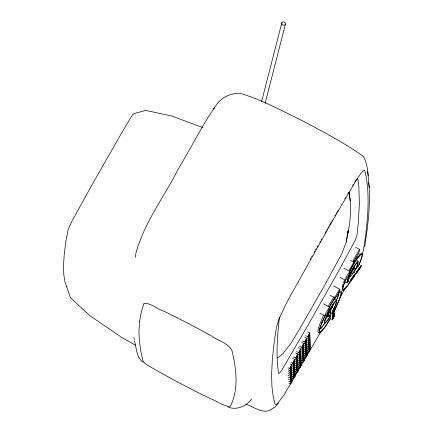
<?xml version="1.0" encoding="UTF-8"?>
<svg xmlns="http://www.w3.org/2000/svg" width="433" height="433" viewBox="0 0 433 433"><rect width="100%" height="100%" fill="white"/><g stroke="black" fill="none" stroke-linecap="round" stroke-linejoin="round"><path stroke-width="0.65" d="M332.576 315.917L332.793 318.921L334.081 316.431L334.124 313.573L333.859 313.432L333.275 314.255M332.696 318.867L332.744 316.003L334.027 313.519M332.934 310.369L333.047 313.79C336.75 308.356 332.804 305.601 332.95 313.736M333.957 313.481L333.913 316.344L332.625 318.834M281.883 22.635L281.742 23.939L282.706 25.011L284.21 25.222L285.369 24.448L285.504 23.144L284.541 22.072L283.041 21.861L281.883 22.635L261.586 101.609M279.404 317.703C277.272 336.143 275.859 354.898 278.538 373.36L279.133 373.36L280.243 372.283L281.759 370.237L307.484 326.114L338.086 271.973L355.217 240.31L356.981 235.276L358.248 223.628L359.374 203.732L358.86 186.737L357.918 178.964L357.328 178.964L356.218 180.041M364.7 246.832C367.871 225.696 370.789 204.23 368.84 182.834M135.345 257.391L136.135 252.049L138.549 244.071M350.297 200.95L349.117 192.918C351.726 207.163 350.557 221.896 347.25 235.925L348.235 230.605L346.2 242.291L341.724 253.879L325.508 283.772L299.549 329.177L290.705 343.683L282.938 353.653L279.377 356.722L277.131 357.804M346.2 242.291L348.235 230.605M138.95 243.801C148.059 217.415 165.449 194.558 177.893 169.687C191.348 147.512 202.671 123.925 217.875 102.843C223.179 96.51 231.574 93.241 239.736 93.236C262.793 99.904 283.929 111.925 305.481 122.279C325.08 133.039 345.236 143.242 363.325 156.421C368.743 165.72 367.731 177.162 369.273 187.473M265.083 103.427L285.369 24.448M317.773 331.185L319.343 325.08L323.516 315.289M342.146 287.068L342.904 284.108M353.344 273.088L353.355 272.519L349.339 278.116L347.937 281.066L348.392 280.741M289.661 368.705L290.711 366.101L291.837 364.878L290.007 368.629L288.005 367.855M289.769 370.616L290.814 368.018L291.939 366.794L290.11 370.54L288.107 369.766M289.872 372.526L290.922 369.928L292.042 368.705L290.218 372.456L288.216 371.676M292.681 363.395L293.726 360.797L294.851 359.574L293.022 363.319L291.019 362.545M289.975 374.437L291.025 371.839L292.145 370.616L290.321 374.366L288.318 373.592M290.083 376.347L291.128 373.749L292.253 372.526L290.424 376.277L287.869 375.216M295.696 358.086L296.74 355.488L297.866 354.264L296.037 358.01L293.487 356.954M290.186 378.263L291.23 375.66L292.356 374.437L290.527 378.188L287.977 377.132M290.289 380.174L291.339 377.571L292.459 376.347L290.635 380.098L288.08 379.043M290.391 382.085L291.441 379.487L292.567 378.263L290.738 382.009L288.735 381.235M298.71 352.776L299.76 350.178L300.881 348.955L299.057 352.7L296.502 351.645M290.5 383.995L291.544 381.397L292.67 380.174L290.841 383.925L288.843 383.145M298.813 354.687L299.863 352.089L300.989 350.865L299.16 354.616L296.605 353.555M301.725 347.466L302.775 344.868L303.896 343.645L302.072 347.396L299.517 346.335M304.74 342.157L305.79 339.559L306.916 338.335L305.086 342.086L302.532 341.025M304.848 344.067L305.893 341.469L307.019 340.246L305.189 343.997L301.687 342.514M307.76 336.847L308.805 334.249L309.931 333.026L308.101 336.777L305.546 335.716M362.145 254.187L363.325 250.75A1094.023 148.828 -62.5 0 0 368.055 205.231A1204.947 163.918 -62.5 0 0 364.656 170.239L362.962 171.187L360.267 174.31L356.251 180.29L331.862 221.842L289.228 297.974L285.423 305.205L278.998 319.121L276.33 327.933L274.04 343.38L272.308 360.094L271.578 375.07L271.956 386.826L273.239 396.964L275.02 403.87L275.875 404.579L277.596 403.567L283.934 395.015L320.902 331.673M350.692 280.005L350.156 281.482L350.827 280.032M332.539 306.45L333.453 304.145A11.718 1.597 -62.5 0 0 333.881 302.856M336.327 300.323L337.307 297.85A21.986 2.993 -62.5 0 0 338.758 292.546M336.457 300.556L337.594 297.698M334.444 307.441L335.358 305.13A11.718 1.597 -62.5 0 0 335.413 301.66L333.356 304.053A12 1.635 -62.5 0 0 327.673 314.055L325.573 318.98A11.718 1.597 -62.5 0 0 325.519 322.45L327.575 320.063A12 1.635 -62.5 0 0 330.114 316.041M345.42 280.151L343.797 284.232A20.741 2.82 -62.5 0 0 343.699 290.375L347.342 286.143A21.239 2.89 -62.5 0 0 351.369 279.821M345.788 279.718L344.257 283.588A19.642 2.674 -62.5 0 0 344.159 289.401L347.612 285.396A20.113 2.739 -62.5 0 0 349.896 281.932M354.275 266.95L355.092 264.888M359.493 263.805L361.111 259.724A20.741 2.82 -62.5 0 0 361.214 253.581L357.571 257.814A21.239 2.89 -62.5 0 0 349.951 270.63M343.315 282.901L344.359 280.46M332.685 315.5L332.934 314.91M356.164 272.72L356.391 272.195M324.772 315.922L320.609 325.686A23.214 3.155 -62.5 0 0 320.496 332.56L324.571 327.824A23.772 3.231 -62.5 0 0 330.184 318.84M325.064 315.711L321.124 324.961A21.986 2.993 -62.5 0 0 321.015 331.472L324.874 326.985A22.511 3.063 -62.5 0 0 330.19 318.477M334.325 308.123L335.856 304.426A12.914 1.759 -62.5 0 0 335.921 300.599L333.648 303.235A13.223 1.797 -62.5 0 0 327.391 314.255L325.075 319.689A12.914 1.759 -62.5 0 0 325.01 323.511L327.278 320.88A13.223 1.797 -62.5 0 0 330.401 315.879M355.379 269.699L356.992 265.878A10.473 1.423 -62.5 0 0 357.046 262.777L355.206 264.915A10.722 1.461 -62.5 0 0 350.129 273.851L348.251 278.251A10.473 1.423 -62.5 0 0 348.202 281.353M355.601 269.586L357.436 265.245A11.539 1.57 -62.5 0 0 357.496 261.83L355.466 264.184A11.815 1.608 -62.5 0 0 349.875 274.029L347.807 278.884A11.539 1.57 -62.5 0 0 347.748 282.3L348.625 281.445M358.123 266.436L360.651 260.368A19.642 2.674 -62.5 0 0 360.749 254.555L357.301 258.561A20.113 2.739 -62.5 0 0 349.491 271.854M327.981 306.721L334.092 296.551M349.171 270.224L354.795 260.428M331.456 313.091C330.244 315.094 328.977 319.186 332.479 319.586C337.751 312.128 332.122 310.093 332.479 319.586M333.188 309.779L333.865 308.588M344.814 288.806L339.689 298.131M310.19 259.264L310.851 258.1M311.511 256.931L312.171 255.768M314.147 252.271L314.807 251.102M315.468 249.938L316.122 248.769M317.113 247.021L317.773 245.852M332.825 310.786L334.211 308.356L334.162 311.219L332.88 313.703M319.749 242.372L320.409 241.219M321.07 240.066L321.73 238.908M325.021 233.138L326.011 231.406M326.671 230.253L327.332 229.095M327.987 227.942L328.647 226.789M329.632 225.073L331.272 222.232M331.927 221.095L332.582 219.959M334.877 215.98L335.532 214.844M336.187 213.707L336.842 212.571M337.502 211.434L338.157 210.297M344.83 198.823L345.502 197.675M347.851 193.643L348.522 192.485M352.635 185.551L353.323 184.398M355.498 259.307L356.554 257.619M356.695 271.61L361.463 265.223L360.061 268.173L356.045 273.775L357.328 270.76M351.039 279.453L354.643 274.349M350.411 281.196L354.015 276.092L354.892 274.057M354.697 182.087L355.834 180.55M251.492 399.194C246.307 406.381 236.082 410.69 227.634 406.863M324.896 320.084L325.676 319.072A12 1.635 -62.5 0 0 327.039 317.01M320.864 328.707L322.406 326.699M278.354 403.004C276.184 406.804 272.509 408.855 268.741 410.771C260.504 412.92 253.359 406.49 245.895 404.157M359.504 249.348L353.815 259.113L353.214 260.774L353.35 261.943L358.448 253.316L359.639 250.512L359.661 249.43L355.563 247.297M356.949 257.159L357.739 256.239M358.535 255.318L360.121 253.473M349.777 271.329L346.438 276.671L345.193 280.124L345.512 280.292L348.846 274.95L350.091 271.496L343.813 268.227M339.656 289.141L336.322 294.483L335.072 297.936L335.391 298.11L338.725 292.762L339.975 289.314L333.691 286.04M354.394 272.346L353.934 272.676L354.876 270.468L359.477 264.19M360.646 265.954C361.674 266.273 356.673 271.875 356.408 272.801L356.159 273.093M329.535 306.959L326.201 312.301L324.956 315.749L325.27 315.922L327.38 312.935L329.854 307.127L323.57 303.858M331.121 312.983C329.324 314.044 331.31 306.975 332.739 306.764M213.491 108.992L214.865 107.4M338.335 293.103L340.1 291.382A23.214 3.155 -62.5 0 1 339.986 298.25L335.824 308.02A23.772 3.231 -62.5 0 1 334.498 310.742M337.908 294.104L339.58 292.47A21.986 2.993 -62.5 0 1 339.472 298.976L335.532 308.226A22.511 3.063 -62.5 0 1 334.417 310.515M319.267 329.935L322.709 325.86A22.511 3.063 -62.5 0 0 324.512 323.175M344.587 282.652L347.206 282.462M202.844 127.627L171.419 115.914L145.683 110.426L133.949 113.635L133.256 114.155L130.425 118.139L119.27 137.126L92.137 184.593L72.03 221.025L67.992 229.993L65.556 243.465L64.1 255.881L63.505 266.804L63.857 275.128L64.988 282.083L70.53 297.79L89.723 315.554L121.175 337.112L135.697 345.345M66.509 286.522L67.05 286.738M307.722 331.895L309.931 333.026M304.702 337.204L306.916 338.335M298.12 347.542L300.881 348.955M295.658 353.133L297.866 354.264M292.643 358.443L294.851 359.574M290.175 364.034L291.837 364.878M350.53 260.477L353.35 261.943M340.143 277.499L345.512 280.292M330.022 295.317L335.391 298.11M334.195 299.208L336.528 300.421M319.9 313.129L325.27 315.922M317.773 332.035L319.397 332.88M143.236 362.399C136.216 357.577 136.655 348.056 134.447 340.711M356.695 259.421L358.042 261.673M134.003 337.496L134.268 339.423M349.112 191.927L349.561 195.792M367.698 171.078L368.137 175.76M329.237 307.203A23.772 3.231 -62.5 0 1 335.045 297.536M329.167 307.679A22.511 3.063 -62.5 0 1 335.375 297.449M322.677 322.298A12.914 1.759 -62.5 0 1 321.871 321.865M338.828 294.012A23.214 3.155 -62.5 0 1 337.821 297.125M324.409 323.711A23.772 3.231 -62.5 0 1 323.381 325.28M328.322 315.982A4.563 0.622 -62.5 0 1 328.701 313.736A4.655 0.633 -62.5 0 1 330.839 309.638M330.428 315.727A4.655 0.633 -62.5 0 1 329.973 316.317A4.563 0.622 -62.5 0 1 330.006 314.418A4.655 0.633 -62.5 0 1 331.001 312.285M332.945 307.192A5.58 0.758 -62.5 0 0 332.176 307.419A5.689 0.774 -62.5 0 0 328.355 314.136A5.58 0.758 -62.5 0 0 328.317 316.469A5.689 0.774 -62.5 0 0 328.874 315.744M349.361 276.384A10.722 1.461 -62.5 0 1 348.137 278.23M352.327 274.23A4.157 0.563 -62.5 0 1 355.114 269.326A4.076 0.552 -62.5 0 1 355.406 270.224M354.373 268.482A4.076 0.552 -62.5 0 0 353.81 268.644A4.157 0.563 -62.5 0 0 351.022 273.553A4.076 0.552 -62.5 0 0 350.492 275.615M354.724 268.233A4.985 0.677 -62.5 0 0 354.124 267.908A5.082 0.693 -62.5 0 0 350.714 273.91A4.985 0.677 -62.5 0 0 350.681 275.994M332.647 311.462C332.062 322.461 338.141 298.813 332.647 311.462M139.615 321.291L138.928 331.299L139.383 340.939L140.779 351.06L143.004 361.138L145.515 363.817L147.685 365.36L162.462 373.733A269.883 70.308 29.6 0 0 210.33 398.625C216.944 400.747 223.13 406.652 230.351 406.306C239.011 389.159 236.342 368.537 231.958 350.454C227.904 342.774 217.864 340.798 211.369 335.894A269.883 70.308 29.6 0 0 163.506 311.002C156.952 309.108 151.052 302.948 143.972 303.317L141.337 311.825L139.615 321.291M350.053 281.596L350.043 282.164L354.059 276.568L355.461 273.618L351.331 279.15L350.053 281.596M350.335 281.201L350.329 281.574L350.578 281.282C350.838 280.357 355.839 274.755 354.811 274.435L350.335 281.201M356.332 272.812L356.327 273.18L356.575 272.887C356.841 271.967 361.842 266.36 360.813 266.046L356.332 272.812M293.076 364.261L292.784 365.306L293.904 364.083L294.954 361.485L293.076 364.261M293.179 366.172L292.887 367.216L294.012 365.993L295.057 363.395L293.179 366.172M293.282 368.082L292.989 369.127L294.115 367.904L295.165 365.306L293.282 368.082M296.091 358.952L295.799 359.996L296.924 358.773L297.969 356.175L296.091 358.952M293.39 369.993L293.098 371.038L294.218 369.82L295.268 367.216L293.39 369.993M296.194 360.862L295.901 361.907L297.027 360.684L298.077 358.086L296.194 360.862M293.493 371.904L293.201 372.954L294.326 371.731L295.371 369.127L293.493 371.904M296.302 362.773L296.01 363.817L297.13 362.594L298.18 359.996L296.302 362.773M293.596 373.82L293.303 374.864L294.429 373.641L295.479 371.043L293.596 373.82M296.405 364.683L296.112 365.733L297.238 364.51L298.283 361.907L296.405 364.683M299.208 355.553L298.922 356.597L300.042 355.374L301.092 352.776L299.208 355.553M293.698 375.73L293.412 376.775L294.532 375.552L295.582 372.954L293.698 375.73M296.508 366.594L296.215 367.644L297.341 366.421L298.386 363.823L296.508 366.594M299.317 357.463L299.024 358.513L300.145 357.29L301.195 354.687L299.317 357.463M293.807 377.641L293.514 378.686L294.635 377.462L295.685 374.864L293.807 377.641M302.12 348.332L301.833 349.377L302.954 348.154L304.004 345.556L302.12 348.332M296.61 368.51L296.324 369.555L297.444 368.331L298.494 365.733L296.61 368.51M299.42 359.374L299.127 360.424L300.253 359.201L301.298 356.597L299.42 359.374M302.229 350.243L301.936 351.287L303.057 350.064L304.107 347.466L302.229 350.243M296.719 370.421L296.426 371.465L297.547 370.242L298.597 367.644L296.719 370.421M299.522 361.29L299.23 362.334L300.356 361.111L301.406 358.513L299.522 361.29M302.331 352.153L302.039 353.204L303.165 351.98L304.21 349.377L302.331 352.153M296.822 372.331L296.529 373.376L297.655 372.153L298.7 369.555L296.822 372.331M299.631 363.2L299.338 364.245L300.459 363.022L301.509 360.424L299.631 363.2M302.434 354.064L302.142 355.114L303.268 353.891L304.318 351.293L302.434 354.064M305.243 344.933L304.951 345.983L306.077 344.76L307.121 342.157L305.243 344.933M299.733 365.111L299.441 366.156L300.567 364.932L301.612 362.334L299.733 365.111M302.543 355.98L302.25 357.025L303.371 355.802L304.421 353.204L302.543 355.98M305.346 346.844L305.054 347.894L306.18 346.671L307.23 344.067L305.346 346.844M299.836 367.022L299.544 368.066L300.67 366.843L301.72 364.245L299.836 367.022M308.155 337.713L307.863 338.763L308.989 337.54L310.033 334.936L308.155 337.713M302.645 357.891L302.353 358.935L303.479 357.712L304.523 355.114L302.645 357.891M305.449 348.76L305.162 349.804L306.283 348.581L307.333 345.983L305.449 348.76M308.258 339.624L307.966 340.674L309.092 339.45L310.136 336.847L308.258 339.624M302.748 359.801L302.456 360.846L303.582 359.623L304.626 357.025L302.748 359.801M305.557 350.67L305.265 351.715L306.385 350.492L307.435 347.894L305.557 350.67M308.361 341.54L308.074 342.584L309.194 341.361L310.245 338.763L308.361 341.54M302.851 361.712L302.564 362.757L303.685 361.539L304.735 358.935L302.851 361.712M305.66 352.581L305.368 353.626L306.494 352.402L307.538 349.804L305.66 352.581M308.469 343.45L308.177 344.495L309.297 343.272L310.347 340.674L308.469 343.45M305.763 354.492L305.476 355.536L306.596 354.313L307.647 351.715L305.763 354.492M308.572 345.361L308.28 346.405L309.406 345.182L310.45 342.584L308.572 345.361M305.871 356.402L305.579 357.452L306.699 356.229L307.749 353.626L305.871 356.402M308.675 347.271L308.383 348.316L309.508 347.093L310.558 344.495L308.675 347.271M308.783 349.182L308.491 350.232L309.611 349.009L310.661 346.405L308.783 349.182M308.886 351.093L308.594 352.143L309.719 350.919L310.764 348.316L308.886 351.093"/></g></svg>
